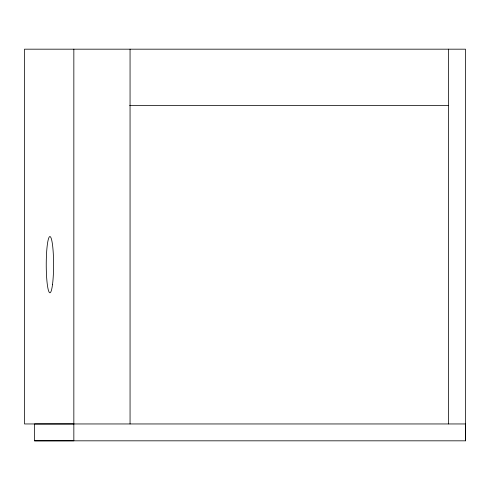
<?xml version="1.0" encoding="UTF-8"?>
<svg xmlns="http://www.w3.org/2000/svg" width="490" height="490" viewBox="0 0 490 490"><rect width="100%" height="100%" fill="white"/><g stroke="black" fill="none" stroke-linecap="round" stroke-linejoin="round"><path stroke-width="0.73" d="M465.482 423.954L24.5 423.954L24.5 49.178L465.482 49.178L465.5 440.822L34.508 440.822L34.508 423.954L73.843 423.924M129.66 105.393L448.62 105.393M34.508 440.822L73.843 440.792L73.843 49.178M448.491 423.924L448.62 49.178M465.5 440.822L465.359 423.924M130.058 49.178L130.058 423.954M52.51 284.549A28.108 3.669 -90 0 0 50.868 237.528A28.108 3.669 -90 0 0 46.372 271.95A28.108 3.669 -90 0 0 52.51 284.549"/></g></svg>
